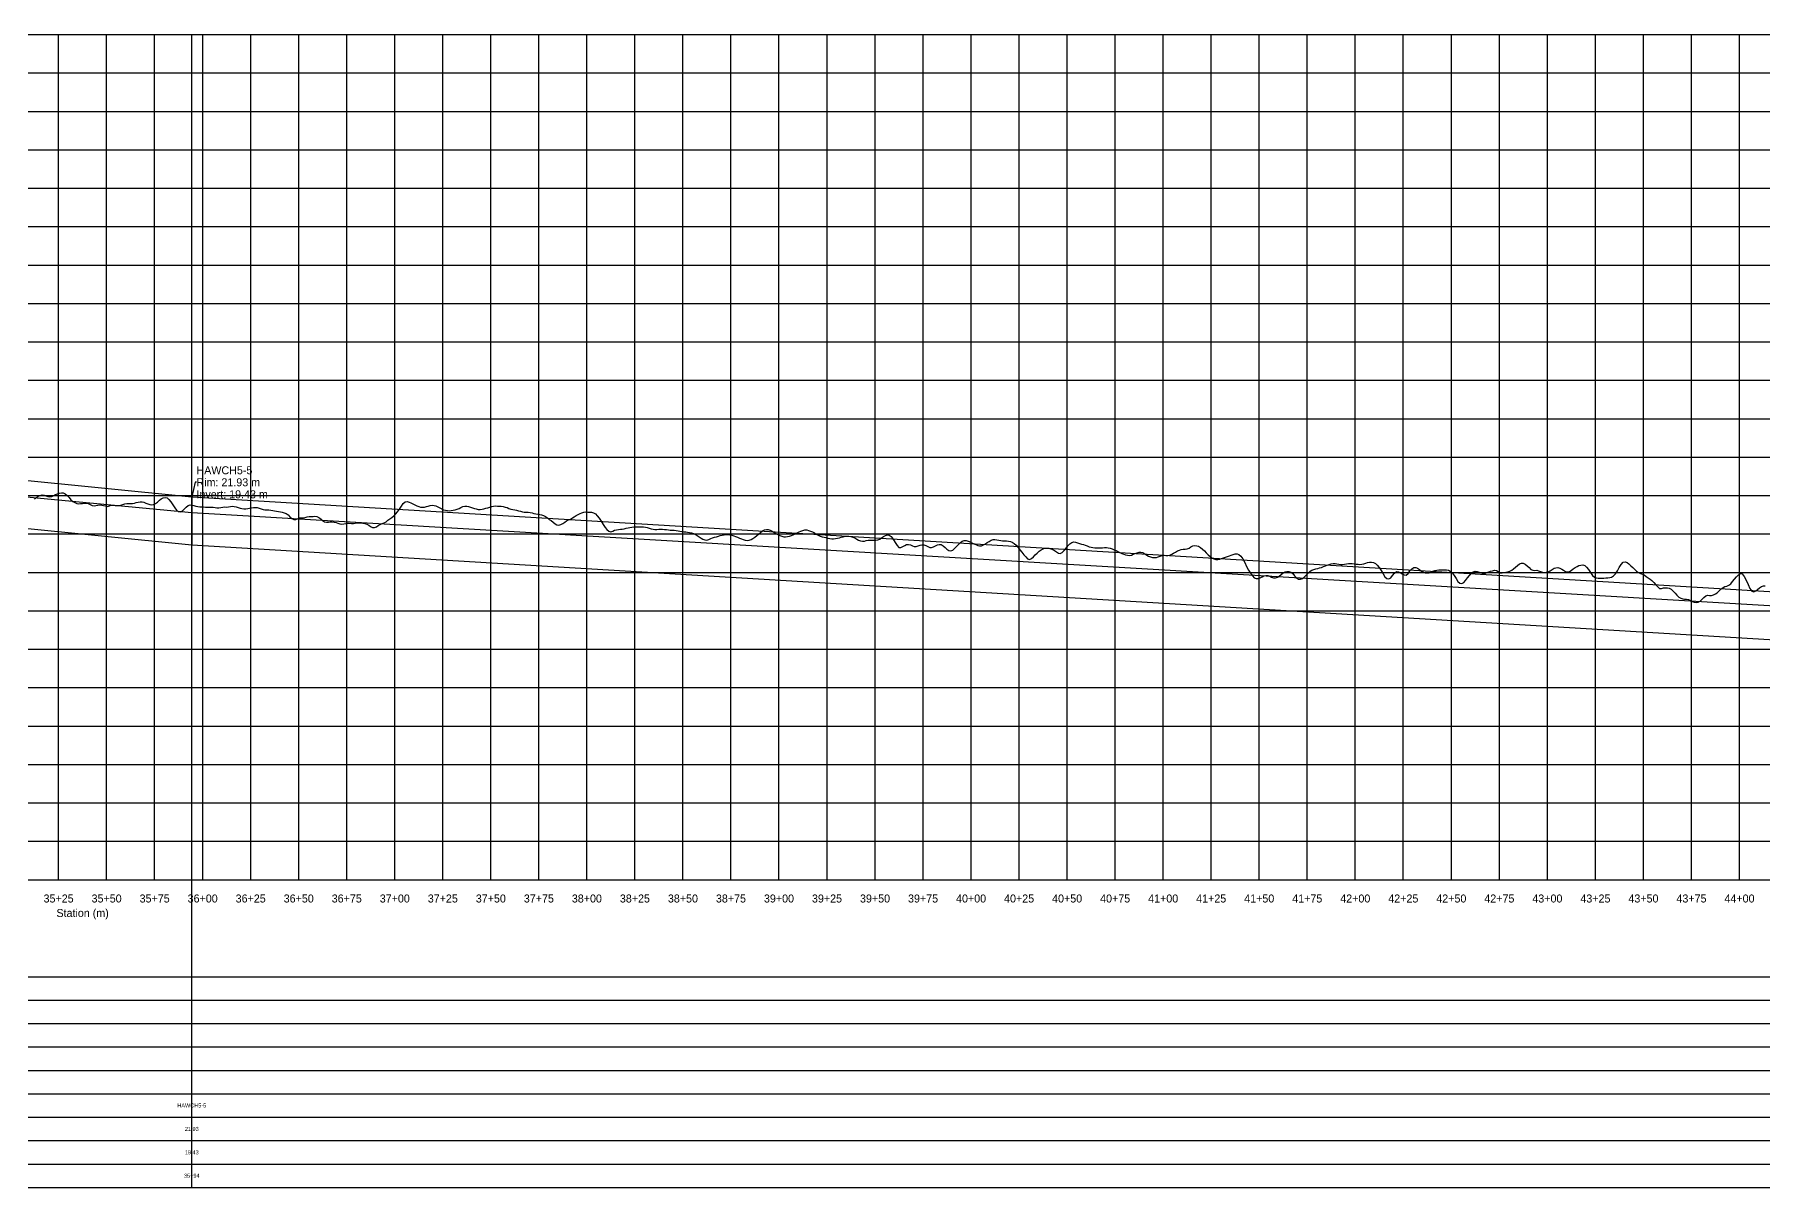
# Model space of a CAD drawing. Extents: x -64 to 7102, y -140 to 462.
# Drawn here: x 3512 to 4412, y -140 to 460 of the extents above; entities that cross this region are included whole.
import ezdxf
from ezdxf.enums import TextEntityAlignment as Align

# ---------------------------------------------------------------- set-up
doc = ezdxf.new("R2010")
doc.units = 0
for name, color, linetype in [('Annotation', 7, 'Continuous'), ('Annotation_Table', 254, 'Continuous'), ('Crown', 7, 'Continuous'), ('Grid', 254, 'Continuous'), ('Grid_Text', 7, 'Continuous'), ('Ground_Elevation', 3, 'Continuous'), ('Hydraulic_Grade', 5, 'Continuous'), ('Invert', 7, 'Continuous'), ('Structure', 7, 'Continuous')]:
    doc.layers.add(name, color=color, linetype=linetype)

msp = doc.modelspace()

# ---------------------------------------------------------------- linework, layer by layer
at = {"layer": 'Annotation', "color": 0}
msp.add_lwpolyline([(3596.77, 226.91), (3596.03, 226.91), (3594.33, 219.29)], dxfattribs=at)
msp.add_lwpolyline([(3594.33, 219.29), (3594.13, 220.27), (3594.92, 220.09)], close=True, dxfattribs=at)
at = {"layer": 'Annotation_Table', "color": 254}
for points in [[(3594.33, -140.21), (3594.33, 460)], [(-25, -30.48), (7074.95, -30.48)], [(-25, -42.67), (7074.95, -42.67)], [(-25, -54.86), (7074.95, -54.86)], [(-25, -67.06), (7074.95, -67.06)], [(-25, -79.25), (7074.95, -79.25)], [(-25, -91.44), (7074.95, -91.44)], [(-25, -103.63), (7074.95, -103.63)], [(-25, -115.82), (7074.95, -115.82)], [(-25, -128.02), (7074.95, -128.02)], [(-25, -140.21), (7074.95, -140.21)]]:
    msp.add_lwpolyline(points, dxfattribs=at)
at = {"layer": 'Crown', "color": 0}
for points in [[(3094.33, 269.17), (3594.33, 219.29)], [(3594.33, 219.29), (3594.33, 219.29)], [(3594.33, 219.29), (5407.44, 110.56)]]:
    msp.add_lwpolyline(points, dxfattribs=at)
at = {"layer": 'Grid', "color": 254}
for points in [[(-25, 460), (7075, 460)], [(3525, 20), (3525, 460)], [(3550, 20), (3550, 460)], [(3575, 20), (3575, 460)], [(3600, 20), (3600, 460)], [(3625, 20), (3625, 460)], [(3650, 20), (3650, 460)], [(3675, 20), (3675, 460)], [(3700, 20), (3700, 460)], [(3725, 20), (3725, 460)], [(3750, 20), (3750, 460)], [(3775, 20), (3775, 460)], [(3800, 20), (3800, 460)], [(3825, 20), (3825, 460)], [(3850, 20), (3850, 460)], [(3875, 20), (3875, 460)], [(3900, 20), (3900, 460)], [(3925, 20), (3925, 460)], [(3950, 20), (3950, 460)], [(3975, 20), (3975, 460)], [(4000, 20), (4000, 460)], [(4025, 20), (4025, 460)], [(4050, 20), (4050, 460)], [(4075, 20), (4075, 460)], [(4100, 20), (4100, 460)], [(4125, 20), (4125, 460)], [(4150, 20), (4150, 460)], [(4175, 20), (4175, 460)], [(4200, 20), (4200, 460)], [(4225, 20), (4225, 460)], [(4250, 20), (4250, 460)], [(4275, 20), (4275, 460)], [(4300, 20), (4300, 460)], [(4325, 20), (4325, 460)], [(4350, 20), (4350, 460)], [(4375, 20), (4375, 460)], [(4400, 20), (4400, 460)], [(-25, 440), (7075, 440)], [(-25, 420), (7075, 420)], [(-25, 400), (7075, 400)], [(-25, 380), (7075, 380)], [(-25, 360), (7075, 360)], [(-25, 340), (7075, 340)], [(-25, 320), (7075, 320)], [(-25, 300), (7075, 300)], [(-25, 280), (7075, 280)], [(-25, 260), (7075, 260)], [(-25, 240), (7075, 240)], [(-25, 220), (7075, 220)], [(-25, 200), (7075, 200)], [(-25, 180), (7075, 180)], [(-25, 160), (7075, 160)], [(-25, 140), (7075, 140)], [(-25, 120), (7075, 120)], [(-25, 100), (7075, 100)], [(-25, 80), (7075, 80)], [(-25, 60), (7075, 60)], [(-25, 40), (7075, 40)], [(-25, 20), (7075, 20)]]:
    msp.add_lwpolyline(points, dxfattribs=at)
at = {"layer": 'Ground_Elevation', "color": 3}
msp.add_lwpolyline([(3512.44, 218.34), (3513.44, 219), (3514.44, 219.64), (3515.44, 220.1), (3516.44, 220.32), (3517.44, 220.24), (3518.44, 219.9), (3519.44, 219.53), (3520.44, 219.4), (3521.44, 219.56), (3522.44, 220.02), (3523.44, 220.53), (3524.44, 220.97), (3525.44, 221.26), (3526.44, 221.41), (3527.44, 221.33), (3528.44, 220.88), (3529.44, 220.02), (3530.44, 218.92), (3531.44, 217.84), (3532.44, 216.94), (3533.44, 216.3), (3534.44, 215.9), (3535.44, 215.74), (3536.44, 215.79), (3537.44, 215.95), (3538.44, 216.09), (3539.44, 216.06), (3540.44, 215.82), (3541.44, 215.36), (3542.44, 214.84), (3543.44, 214.68), (3544.44, 214.86), (3545.44, 215.04), (3546.44, 215.11), (3547.44, 215.06), (3548.44, 214.89), (3549.44, 214.58), (3550.44, 214.33), (3551.44, 214.6), (3552.44, 214.93), (3553.44, 214.99), (3554.44, 214.89), (3555.44, 214.81), (3556.44, 214.84), (3557.44, 215.01), (3558.44, 215.31), (3559.44, 215.62), (3560.44, 215.83), (3561.44, 215.9), (3562.44, 215.91), (3563.44, 215.92), (3564.44, 216.06), (3565.44, 216.34), (3566.44, 216.63), (3567.44, 216.8), (3568.44, 216.75), (3569.44, 216.48), (3570.44, 216.06), (3571.44, 215.65), (3572.44, 215.36), (3573.44, 215.25), (3574.44, 215.4), (3575.44, 215.88), (3576.44, 216.64), (3577.44, 217.55), (3578.44, 218.37), (3579.44, 218.9), (3580.44, 219.07), (3581.44, 218.78), (3582.44, 218.03), (3583.44, 216.77), (3584.44, 215.18), (3585.44, 213.6), (3586.44, 212.35), (3587.44, 211.67), (3588.44, 211.58), (3589.44, 212.03), (3590.44, 212.89), (3591.44, 213.92), (3592.44, 214.75), (3593.44, 215.14), (3594.44, 215.08), (3595.44, 214.77), (3596.44, 214.42), (3597.44, 214.22), (3598.44, 214.14), (3599.44, 214.13), (3600.44, 214.07), (3601.44, 214), (3602.44, 213.93), (3603.44, 213.92), (3604.44, 213.97), (3605.44, 213.95), (3606.44, 213.77), (3607.44, 213.58), (3608.44, 213.6), (3609.44, 213.78), (3610.44, 213.97), (3611.44, 214.05), (3612.44, 214.03), (3613.44, 214.1), (3614.44, 214.27), (3615.44, 214.41), (3616.44, 214.36), (3617.44, 214.1), (3618.44, 213.79), (3619.44, 213.48), (3620.44, 213.25), (3621.44, 213.12), (3622.44, 213.12), (3623.44, 213.21), (3624.44, 213.38), (3625.44, 213.56), (3626.44, 213.74), (3627.44, 213.82), (3628.44, 213.71), (3629.44, 213.4), (3630.44, 213.03), (3631.44, 212.7), (3632.44, 212.55), (3633.44, 212.55), (3634.44, 212.52), (3635.44, 212.37), (3636.44, 212.18), (3637.44, 211.99), (3638.44, 211.85), (3639.44, 211.71), (3640.44, 211.53), (3641.44, 211.29), (3642.44, 210.96), (3643.44, 210.59), (3644.44, 209.93), (3645.44, 208.91), (3646.44, 208), (3647.44, 207.5), (3648.44, 207.51), (3649.44, 207.9), (3650.44, 208.32), (3651.44, 208.47), (3652.44, 208.47), (3653.44, 208.64), (3654.44, 208.87), (3655.44, 209.02), (3656.44, 209.11), (3657.44, 209.16), (3658.44, 209.21), (3659.44, 209.09), (3660.44, 208.63), (3661.44, 207.83), (3662.44, 206.98), (3663.44, 206.36), (3664.44, 206.07), (3665.44, 206.18), (3666.44, 206.33), (3667.44, 206.29), (3668.44, 206.11), (3669.44, 205.89), (3670.44, 205.63), (3671.44, 205.35), (3672.44, 205.16), (3673.44, 205.23), (3674.44, 205.45), (3675.44, 205.6), (3676.44, 205.63), (3677.44, 205.53), (3678.44, 205.4), (3679.44, 205.56), (3680.44, 205.77), (3681.44, 205.8), (3682.44, 205.73), (3683.44, 205.59), (3684.44, 205.38), (3685.44, 205.08), (3686.44, 204.56), (3687.44, 203.84), (3688.44, 203.36), (3689.44, 203.35), (3690.44, 203.76), (3691.44, 204.36), (3692.44, 204.93), (3693.44, 205.39), (3694.44, 205.83), (3695.44, 206.38), (3696.44, 207.12), (3697.44, 207.89), (3698.44, 208.58), (3699.44, 209.36), (3700.44, 210.34), (3701.44, 211.56), (3702.44, 212.96), (3703.44, 214.43), (3704.44, 215.8), (3705.44, 216.74), (3706.44, 216.88), (3707.44, 216.6), (3708.44, 216.18), (3709.44, 215.64), (3710.44, 215.11), (3711.44, 214.62), (3712.44, 214.26), (3713.44, 214.03), (3714.44, 213.95), (3715.44, 214.03), (3716.44, 214.25), (3717.44, 214.56), (3718.44, 214.82), (3719.44, 214.96), (3720.44, 214.88), (3721.44, 214.59), (3722.44, 214.11), (3723.44, 213.55), (3724.44, 213.03), (3725.44, 212.63), (3726.44, 212.34), (3727.44, 212.16), (3728.44, 212.13), (3729.44, 212.21), (3730.44, 212.34), (3731.44, 212.56), (3732.44, 212.89), (3733.44, 213.34), (3734.44, 213.83), (3735.44, 214.27), (3736.44, 214.53), (3737.44, 214.55), (3738.44, 214.32), (3739.44, 213.97), (3740.44, 213.6), (3741.44, 213.27), (3742.44, 213.01), (3743.44, 212.82), (3744.44, 212.77), (3745.44, 212.87), (3746.44, 213.11), (3747.44, 213.4), (3748.44, 213.69), (3749.44, 214.01), (3750.44, 214.32), (3751.44, 214.52), (3752.44, 214.58), (3753.44, 214.55), (3754.44, 214.52), (3755.44, 214.45), (3756.44, 214.3), (3757.44, 214.04), (3758.44, 213.71), (3759.44, 213.34), (3760.44, 212.99), (3761.44, 212.7), (3762.44, 212.5), (3763.44, 212.33), (3764.44, 212.11), (3765.44, 211.84), (3766.44, 211.57), (3767.44, 211.39), (3768.44, 211.34), (3769.44, 211.36), (3770.44, 211.25), (3771.44, 210.96), (3772.44, 210.68), (3773.44, 210.46), (3774.44, 210.29), (3775.44, 210.12), (3776.44, 209.94), (3777.44, 209.65), (3778.44, 209.18), (3779.44, 208.45), (3780.44, 207.61), (3781.44, 206.93), (3782.44, 206.14), (3783.44, 205.23), (3784.44, 204.68), (3785.44, 204.6), (3786.44, 204.91), (3787.44, 205.49), (3788.44, 206.21), (3789.44, 206.83), (3790.44, 207.28), (3791.44, 207.78), (3792.44, 208.36), (3793.44, 208.98), (3794.44, 209.57), (3795.44, 210.12), (3796.44, 210.62), (3797.44, 211.08), (3798.44, 211.39), (3799.44, 211.49), (3800.44, 211.39), (3801.44, 211.29), (3802.44, 211.28), (3803.44, 211.04), (3804.44, 210.45), (3805.44, 209.5), (3806.44, 208.23), (3807.44, 206.64), (3808.44, 204.93), (3809.44, 203.41), (3810.44, 202.28), (3811.44, 201.46), (3812.44, 201.18), (3813.44, 201.48), (3814.44, 201.9), (3815.44, 202.24), (3816.44, 202.41), (3817.44, 202.51), (3818.44, 202.58), (3819.44, 202.71), (3820.44, 202.97), (3821.44, 203.24), (3822.44, 203.43), (3823.44, 203.59), (3824.44, 203.69), (3825.44, 203.73), (3826.44, 203.76), (3827.44, 203.75), (3828.44, 203.72), (3829.44, 203.65), (3830.44, 203.52), (3831.44, 203.33), (3832.44, 203.03), (3833.44, 202.69), (3834.44, 202.44), (3835.44, 202.32), (3836.44, 202.33), (3837.44, 202.43), (3838.44, 202.5), (3839.44, 202.49), (3840.44, 202.39), (3841.44, 202.26), (3842.44, 202.13), (3843.44, 202.04), (3844.44, 201.98), (3845.44, 201.9), (3846.44, 201.79), (3847.44, 201.67), (3848.44, 201.53), (3849.44, 201.35), (3850.44, 201.18), (3851.44, 201.04), (3852.44, 200.92), (3853.44, 200.8), (3854.44, 200.64), (3855.44, 200.33), (3856.44, 199.83), (3857.44, 199.18), (3858.44, 198.44), (3859.44, 197.74), (3860.44, 197.23), (3861.44, 196.9), (3862.44, 196.82), (3863.44, 197.1), (3864.44, 197.56), (3865.44, 197.97), (3866.44, 198.29), (3867.44, 198.56), (3868.44, 198.85), (3869.44, 199.12), (3870.44, 199.37), (3871.44, 199.61), (3872.44, 199.74), (3873.44, 199.7), (3874.44, 199.58), (3875.44, 199.38), (3876.44, 199.08), (3877.44, 198.72), (3878.44, 198.32), (3879.44, 197.9), (3880.44, 197.46), (3881.44, 197.06), (3882.44, 196.76), (3883.44, 196.63), (3884.44, 196.73), (3885.44, 197.08), (3886.44, 197.69), (3887.44, 198.42), (3888.44, 199.23), (3889.44, 200.05), (3890.44, 200.84), (3891.44, 201.55), (3892.44, 202.07), (3893.44, 202.35), (3894.44, 202.31), (3895.44, 201.98), (3896.44, 201.43), (3897.44, 200.81), (3898.44, 200.22), (3899.44, 199.67), (3900.44, 199.18), (3901.44, 198.78), (3902.44, 198.59), (3903.44, 198.59), (3904.44, 198.7), (3905.44, 198.86), (3906.44, 199.14), (3907.44, 199.57), (3908.44, 200.09), (3909.44, 200.59), (3910.44, 201.05), (3911.44, 201.47), (3912.44, 201.88), (3913.44, 202.15), (3914.44, 202.13), (3915.44, 201.87), (3916.44, 201.54), (3917.44, 201.1), (3918.44, 200.54), (3919.44, 199.94), (3920.44, 199.32), (3921.44, 198.87), (3922.44, 198.57), (3923.44, 198.33), (3924.44, 198.09), (3925.44, 197.82), (3926.44, 197.56), (3927.44, 197.44), (3928.44, 197.48), (3929.44, 197.62), (3930.44, 197.81), (3931.44, 198.06), (3932.44, 198.33), (3933.44, 198.59), (3934.44, 198.79), (3935.44, 198.9), (3936.44, 198.89), (3937.44, 198.74), (3938.44, 198.41), (3939.44, 197.92), (3940.44, 197.34), (3941.44, 196.8), (3942.44, 196.35), (3943.44, 196.18), (3944.44, 196.3), (3945.44, 196.54), (3946.44, 196.74), (3947.44, 196.83), (3948.44, 196.81), (3949.44, 196.71), (3950.44, 196.71), (3951.44, 196.93), (3952.44, 197.38), (3953.44, 198.04), (3954.44, 198.75), (3955.44, 199.28), (3956.44, 199.52), (3957.44, 199.36), (3958.44, 198.72), (3959.44, 197.37), (3960.44, 195.57), (3961.44, 193.97), (3962.44, 193.04), (3963.44, 192.92), (3964.44, 193.43), (3965.44, 194.04), (3966.44, 194.48), (3967.44, 194.58), (3968.44, 194.3), (3969.44, 193.85), (3970.44, 193.51), (3971.44, 193.51), (3972.44, 193.82), (3973.44, 194.17), (3974.44, 194.4), (3975.44, 194.39), (3976.44, 193.99), (3977.44, 193.41), (3978.44, 192.97), (3979.44, 192.93), (3980.44, 193.28), (3981.44, 193.84), (3982.44, 194.36), (3983.44, 194.59), (3984.44, 194.46), (3985.44, 193.89), (3986.44, 193.04), (3987.44, 192.11), (3988.44, 191.43), (3989.44, 191.28), (3990.44, 191.64), (3991.44, 192.41), (3992.44, 193.42), (3993.44, 194.54), (3994.44, 195.58), (3995.44, 196.31), (3996.44, 196.65), (3997.44, 196.59), (3998.44, 196.27), (3999.44, 195.86), (4000.44, 195.4), (4001.44, 194.94), (4002.44, 194.48), (4003.44, 194.06), (4004.44, 193.79), (4005.44, 193.86), (4006.44, 194.28), (4007.44, 194.91), (4008.44, 195.54), (4009.44, 196.12), (4010.44, 196.69), (4011.44, 197.07), (4012.44, 197.12), (4013.44, 196.94), (4014.44, 196.74), (4015.44, 196.58), (4016.44, 196.47), (4017.44, 196.42), (4018.44, 196.39), (4019.44, 196.32), (4020.44, 196.12), (4021.44, 195.73), (4022.44, 195.04), (4023.44, 194.1), (4024.44, 192.99), (4025.44, 191.76), (4026.44, 190.46), (4027.44, 189.17), (4028.44, 188.04), (4029.44, 187.13), (4030.44, 186.7), (4031.44, 187.23), (4032.44, 188.14), (4033.44, 189.1), (4034.44, 190.09), (4035.44, 191.01), (4036.44, 191.75), (4037.44, 192.27), (4038.44, 192.58), (4039.44, 192.68), (4040.44, 192.57), (4041.44, 192.28), (4042.44, 191.9), (4043.44, 191.45), (4044.44, 190.71), (4045.44, 189.97), (4046.44, 189.78), (4047.44, 190.31), (4048.44, 191.33), (4049.44, 192.53), (4050.44, 193.83), (4051.44, 194.87), (4052.44, 195.62), (4053.44, 195.83), (4054.44, 195.66), (4055.44, 195.32), (4056.44, 194.99), (4057.44, 194.73), (4058.44, 194.5), (4059.44, 194.15), (4060.44, 193.74), (4061.44, 193.38), (4062.44, 193.12), (4063.44, 192.96), (4064.44, 192.86), (4065.44, 192.78), (4066.44, 192.76), (4067.44, 192.8), (4068.44, 192.86), (4069.44, 192.94), (4070.44, 192.96), (4071.44, 192.86), (4072.44, 192.57), (4073.44, 192.19), (4074.44, 191.76), (4075.44, 191.32), (4076.44, 190.84), (4077.44, 190.36), (4078.44, 189.88), (4079.44, 189.48), (4080.44, 189.19), (4081.44, 188.92), (4082.44, 188.75), (4083.44, 188.95), (4084.44, 189.41), (4085.44, 189.85), (4086.44, 190.17), (4087.44, 190.44), (4088.44, 190.52), (4089.44, 190.27), (4090.44, 189.73), (4091.44, 189.05), (4092.44, 188.49), (4093.44, 188.09), (4094.44, 187.83), (4095.44, 187.72), (4096.44, 187.83), (4097.44, 188.11), (4098.44, 188.47), (4099.44, 188.77), (4100.44, 188.89), (4101.44, 188.86), (4102.44, 188.81), (4103.44, 188.99), (4104.44, 189.45), (4105.44, 190.06), (4106.44, 190.61), (4107.44, 191.17), (4108.44, 191.6), (4109.44, 191.9), (4110.44, 192.03), (4111.44, 192.08), (4112.44, 192.2), (4113.44, 192.67), (4114.44, 193.3), (4115.44, 193.76), (4116.44, 193.97), (4117.44, 193.91), (4118.44, 193.59), (4119.44, 192.97), (4120.44, 192.16), (4121.44, 191.18), (4122.44, 190.15), (4123.44, 189.13), (4124.44, 188.22), (4125.44, 187.47), (4126.44, 187), (4127.44, 186.72), (4128.44, 186.74), (4129.44, 186.96), (4130.44, 187.26), (4131.44, 187.59), (4132.44, 187.92), (4133.44, 188.27), (4134.44, 188.62), (4135.44, 189), (4136.44, 189.37), (4137.44, 189.68), (4138.44, 189.71), (4139.44, 189.31), (4140.44, 188.45), (4141.44, 187.04), (4142.44, 185.1), (4143.44, 183.08), (4144.44, 181.16), (4145.44, 179.52), (4146.44, 178.15), (4147.44, 177.24), (4148.44, 176.81), (4149.44, 176.85), (4150.44, 177.23), (4151.44, 177.76), (4152.44, 178.15), (4153.44, 178.37), (4154.44, 178.32), (4155.44, 178.01), (4156.44, 177.57), (4157.44, 177.19), (4158.44, 177.16), (4159.44, 177.47), (4160.44, 178.08), (4161.44, 178.92), (4162.44, 179.74), (4163.44, 180.27), (4164.44, 180.47), (4165.44, 180.46), (4166.44, 180.13), (4167.44, 179.39), (4168.44, 178.25), (4169.44, 177.12), (4170.44, 176.51), (4171.44, 176.42), (4172.44, 176.73), (4173.44, 177.52), (4174.44, 178.54), (4175.44, 179.66), (4176.44, 180.59), (4177.44, 181.17), (4178.44, 181.52), (4179.44, 181.79), (4180.44, 182.1), (4181.44, 182.34), (4182.44, 182.63), (4183.44, 182.98), (4184.44, 183.4), (4185.44, 183.81), (4186.44, 184.13), (4187.44, 184.38), (4188.44, 184.55), (4189.44, 184.58), (4190.44, 184.45), (4191.44, 184.26), (4192.44, 184.03), (4193.44, 184.02), (4194.44, 184.21), (4195.44, 184.46), (4196.44, 184.63), (4197.44, 184.67), (4198.44, 184.61), (4199.44, 184.49), (4200.44, 184.33), (4201.44, 184.2), (4202.44, 184.13), (4203.44, 184.24), (4204.44, 184.52), (4205.44, 184.88), (4206.44, 185.2), (4207.44, 185.38), (4208.44, 185.4), (4209.44, 185.2), (4210.44, 184.69), (4211.44, 183.83), (4212.44, 182.6), (4213.44, 181.01), (4214.44, 179.3), (4215.44, 177.77), (4216.44, 176.8), (4217.44, 176.61), (4218.44, 177.22), (4219.44, 178.37), (4220.44, 179.59), (4221.44, 180.38), (4222.44, 180.37), (4223.44, 179.91), (4224.44, 179.27), (4225.44, 178.77), (4226.44, 178.63), (4227.44, 179.4), (4228.44, 180.74), (4229.44, 181.86), (4230.44, 182.48), (4231.44, 182.51), (4232.44, 182.12), (4233.44, 181.45), (4234.44, 180.65), (4235.44, 180.07), (4236.44, 179.78), (4237.44, 179.72), (4238.44, 179.85), (4239.44, 180.16), (4240.44, 180.57), (4241.44, 180.95), (4242.44, 181.22), (4243.44, 181.36), (4244.44, 181.38), (4245.44, 181.36), (4246.44, 181.38), (4247.44, 181.38), (4248.44, 181.21), (4249.44, 180.69), (4250.44, 179.69), (4251.44, 178.37), (4252.44, 176.79), (4253.44, 175.32), (4254.44, 174.36), (4255.44, 174.15), (4256.44, 174.67), (4257.44, 175.73), (4258.44, 177.09), (4259.44, 178.43), (4260.44, 179.57), (4261.44, 180.33), (4262.44, 180.64), (4263.44, 180.48), (4264.44, 180.12), (4265.44, 179.71), (4266.44, 179.47), (4267.44, 179.5), (4268.44, 179.9), (4269.44, 180.32), (4270.44, 180.58), (4271.44, 180.83), (4272.44, 181.08), (4273.44, 180.97), (4274.44, 180.41), (4275.44, 179.84), (4276.44, 179.72), (4277.44, 179.98), (4278.44, 180.2), (4279.44, 180.31), (4280.44, 180.55), (4281.44, 181.09), (4282.44, 181.83), (4283.44, 182.68), (4284.44, 183.6), (4285.44, 184.39), (4286.44, 184.87), (4287.44, 184.86), (4288.44, 184.31), (4289.44, 183.4), (4290.44, 182.46), (4291.44, 181.58), (4292.44, 181.11), (4293.44, 181.04), (4294.44, 181.12), (4295.44, 180.88), (4296.44, 180.51), (4297.44, 180.19), (4298.44, 180.02), (4299.44, 180.05), (4300.44, 180.33), (4301.44, 180.87), (4302.44, 181.56), (4303.44, 182.16), (4304.44, 182.45), (4305.44, 182.46), (4306.44, 182.19), (4307.44, 181.71), (4308.44, 181.08), (4309.44, 180.53), (4310.44, 180.31), (4311.44, 180.45), (4312.44, 181.02), (4313.44, 181.78), (4314.44, 182.5), (4315.44, 183.08), (4316.44, 183.57), (4317.44, 183.83), (4318.44, 183.85), (4319.44, 183.53), (4320.44, 182.72), (4321.44, 181.46), (4322.44, 179.94), (4323.44, 178.46), (4324.44, 177.44), (4325.44, 177.09), (4326.44, 177.01), (4327.44, 177), (4328.44, 177.02), (4329.44, 176.95), (4330.44, 177.09), (4331.44, 177.22), (4332.44, 177.31), (4333.44, 177.56), (4334.44, 178.19), (4335.44, 179.32), (4336.44, 180.89), (4337.44, 182.53), (4338.44, 184.13), (4339.44, 185.24), (4340.44, 185.52), (4341.44, 185.2), (4342.44, 184.43), (4343.44, 183.49), (4344.44, 182.53), (4345.44, 181.56), (4346.44, 180.57), (4347.44, 179.86), (4348.44, 179.42), (4349.44, 179.11), (4350.44, 178.65), (4351.44, 177.88), (4352.44, 177.19), (4353.44, 176.52), (4354.44, 175.77), (4355.44, 174.73), (4356.44, 173.55), (4357.44, 172.41), (4358.44, 171.65), (4359.44, 171.62), (4360.44, 171.88), (4361.44, 171.95), (4362.44, 171.94), (4363.44, 171.74), (4364.44, 171.19), (4365.44, 170.24), (4366.44, 169.15), (4367.44, 168.07), (4368.44, 167.15), (4369.44, 166.64), (4370.44, 166.26), (4371.44, 166.04), (4372.44, 165.97), (4373.44, 165.82), (4374.44, 165.42), (4375.44, 164.85), (4376.44, 164.45), (4377.44, 164.32), (4378.44, 164.51), (4379.44, 165.04), (4380.44, 165.89), (4381.44, 166.94), (4382.44, 167.86), (4383.44, 168.14), (4384.44, 168.05), (4385.44, 168), (4386.44, 168.31), (4387.44, 168.76), (4388.44, 169.44), (4389.44, 170.41), (4390.44, 171.38), (4391.44, 172.18), (4392.44, 172.59), (4393.44, 172.85), (4394.44, 173.34), (4395.44, 174.12), (4396.44, 175.17), (4397.44, 176.43), (4398.44, 177.69), (4399.44, 178.77), (4400.44, 179.38), (4401.44, 179.17), (4402.44, 177.93), (4403.44, 175.98), (4404.44, 173.69), (4405.44, 171.6), (4406.44, 170.25), (4407.44, 169.95), (4408.44, 170.37), (4409.44, 171.16), (4410.44, 171.98), (4411.44, 172.66), (4412.44, 173.05), (4413.44, 173.08)], dxfattribs=at)
at = {"layer": 'Hydraulic_Grade', "color": 5}
for points in [[(3094.33, 258.48), (3594.33, 211.17)], [(3594.33, 211.17), (3594.33, 211.17)], [(3594.33, 211.17), (5407.44, 104.24)]]:
    msp.add_lwpolyline(points, dxfattribs=at)
at = {"layer": 'Invert', "color": 0}
for points in [[(3094.33, 244.17), (3594.33, 194.29)], [(3594.33, 194.29), (3594.33, 194.29)], [(3594.33, 194.29), (5407.44, 85.56)]]:
    msp.add_lwpolyline(points, dxfattribs=at)
at = {"layer": 'Structure', "color": 0}
msp.add_lwpolyline([(3594.33, 219.29), (3594.33, 194.29)], dxfattribs=at)
msp.add_lwpolyline([(3594.33, 219.29), (3594.33, 194.29)], dxfattribs=at)

# ---------------------------------------------------------------- texts
at = {"layer": 'Annotation', "color": 0}
for s, height, p in [('HAWCH5-5', 4.167, (3596.77, 233.16)), ('Rim: 21.93 m', 4.1667, (3596.77, 226.91)), ('Invert: 19.43 m', 4.1667, (3596.77, 220.66))]:
    msp.add_text(s, height=height, dxfattribs=at).set_placement(p, align=Align.MIDDLE_LEFT)
at = {"layer": 'Annotation_Table', "color": 0}
for s, p in [('HAWCH5-5', (3594.33, -97.54)), ('21.93', (3594.33, -109.73)), ('19.43', (3594.33, -121.92)), ('35+94', (3594.33, -134.11))]:
    msp.add_text(s, height=2.083, dxfattribs=at).set_placement(p, align=Align.MIDDLE_CENTER)
at = {"layer": 'Grid_Text', "color": 0}
for s, height, p in [('35+25', 4.167, (3525, 12.3)), ('35+50', 4.167, (3550, 12.3)), ('35+75', 4.167, (3575, 12.3)), ('36+00', 4.167, (3600, 12.3)), ('36+25', 4.167, (3625, 12.3)), ('36+50', 4.167, (3650, 12.3)), ('36+75', 4.167, (3675, 12.3)), ('37+00', 4.167, (3700, 12.3)), ('37+25', 4.167, (3725, 12.3)), ('37+50', 4.167, (3750, 12.3)), ('37+75', 4.167, (3775, 12.3)), ('38+00', 4.167, (3800, 12.3)), ('38+25', 4.167, (3825, 12.3)), ('38+50', 4.167, (3850, 12.3)), ('38+75', 4.167, (3875, 12.3)), ('39+00', 4.167, (3900, 12.3)), ('39+25', 4.167, (3925, 12.3)), ('39+50', 4.167, (3950, 12.3)), ('39+75', 4.167, (3975, 12.3)), ('40+00', 4.167, (4000, 12.3)), ('40+25', 4.167, (4025, 12.3)), ('40+50', 4.167, (4050, 12.3)), ('40+75', 4.167, (4075, 12.3)), ('41+00', 4.167, (4100, 12.3)), ('41+25', 4.167, (4125, 12.3)), ('41+50', 4.167, (4150, 12.3)), ('41+75', 4.167, (4175, 12.3)), ('42+00', 4.167, (4200, 12.3)), ('42+25', 4.167, (4225, 12.3)), ('42+50', 4.167, (4250, 12.3)), ('42+75', 4.167, (4275, 12.3)), ('43+00', 4.167, (4300, 12.3)), ('43+25', 4.167, (4325, 12.3)), ('43+50', 4.167, (4350, 12.3)), ('43+75', 4.167, (4375, 12.3)), ('44+00', 4.167, (4400, 12.3)), ('Station (m)', 4.1667, (3537.5, 4.76))]:
    msp.add_text(s, height=height, dxfattribs=at).set_placement(p, align=Align.TOP_CENTER)

doc.saveas('drawing.dxf')
